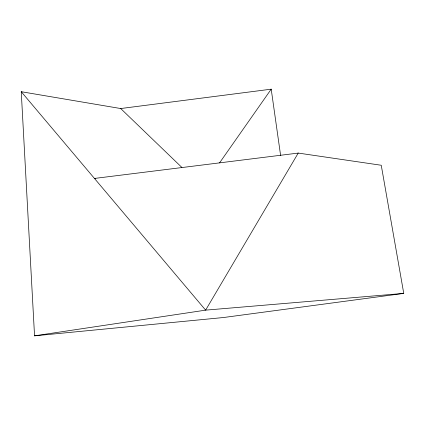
<?xml version="1.0" encoding="UTF-8"?>
<svg xmlns="http://www.w3.org/2000/svg" width="425" height="425" viewBox="0 0 425 425"><rect width="100%" height="100%" fill="white"/><g stroke="black" fill="none" stroke-linecap="round" stroke-linejoin="round"><path stroke-width="0.64" d="M34.547 335.83L223.449 317.528L403.75 293.399L381.246 165.261L298.238 153.074L205.626 310.144L34.547 335.83L21.25 91.71L120.7 108.54L271.208 89.17L280.606 155.407M219.56 162.876L271.208 89.17M298.238 153.074L94.462 178.442L95.779 178.548M403.75 293.399L205.626 310.144L21.25 91.71M120.7 108.54L181.905 167.466"/></g></svg>
